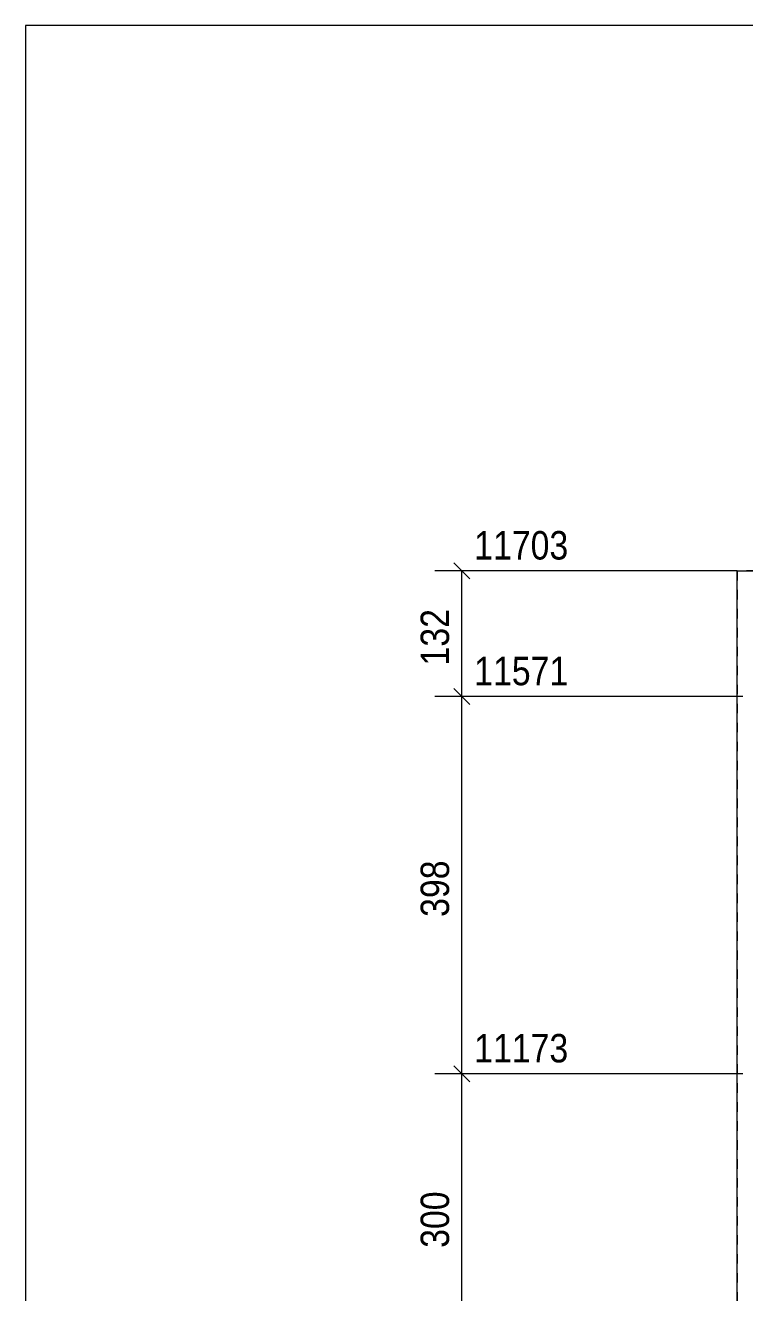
# Model space of a CAD drawing. Header units: millimetres. Extents: x 2 to 579, y 1 to 405.
# Drawn here: x 5 to 80.8, y 271.4 to 405 of the extents above; entities that cross this region are included whole.
import ezdxf

# ---------------------------------------------------------------- set-up
doc = ezdxf.new("R2010")
doc.units = ezdxf.units.MM
doc.linetypes.add('XKITLINE00', pattern=[0])
doc.linetypes.add('XKITLINE01', pattern=[4, 1, -1, 1, -1])
for name, color, linetype, lineweight in [('Dimensions', 7, 'Continuous', 0), ('DrawingSheet', 5, 'Continuous', 0), ('Part', 2, 'Continuous', 0)]:
    doc.layers.add(name, color=color, linetype=linetype, lineweight=lineweight)
doc.styles.add('ARIAL', font='ARIAL.TTF')

# ---------------------------------------------------------------- blocks, each defined once
blk = doc.blocks.new('*A36')
at = {"layer": 'Part', "color": 7, "linetype": 'XKITLINE01', "lineweight": 0}
for p, q in [((102.01, 347.5), (80.01, 347.5)), ((80.01, 347.5), (80.01, 211.5))]:
    blk.add_line(p, q, dxfattribs=at)
blk = doc.blocks.new('*A37')
at = {"layer": 'Part', "color": 2, "linetype": 'XKITLINE00', "lineweight": 0}
for p, q in [((80.01, 347.5), (102.01, 347.5)), ((80.01, 211.5), (80.01, 347.5))]:
    blk.add_line(p, q, dxfattribs=at)
blk = doc.blocks.new('*A51')
at = {"layer": 'DrawingSheet', "color": 5, "linetype": 'XKITLINE00', "lineweight": 0}
for p, q in [((579, 405), (5, 405)), ((5, 405), (5, 5))]:
    blk.add_line(p, q, dxfattribs=at)
blk = doc.blocks.new('*A95')
at = {"layer": 'Dimensions', "color": 7, "linetype": 'XKITLINE00', "lineweight": 0}
for p, q in [((50.16, 295.35), (51.86, 293.65)), ((80.61, 294.5), (48.16, 294.5)), ((51.01, 264.5), (51.01, 294.5)), ((80.61, 264.5), (48.16, 264.5)), ((50.16, 265.35), (51.86, 263.65))]:
    blk.add_line(p, q, dxfattribs=at)
at = {"layer": 'Dimensions', "color": 3}
for p in [(51.01, 294.5), (51.01, 264.5)]:
    blk.add_point(p, dxfattribs=at)
at = {"layer": 'Dimensions', "color": 3, "style": 'ARIAL', "width": 0.85}
blk.add_text('11173', height=3, dxfattribs=at).set_placement((52.31, 295.7))
blk.add_text('300', height=3, rotation=90.0002, dxfattribs=at).set_placement((49.66, 276.16))
blk = doc.blocks.new('*A96')
at = {"layer": 'Dimensions', "color": 7, "linetype": 'XKITLINE00', "lineweight": 0}
for p, q in [((80.61, 334.25), (48.16, 334.25)), ((50.16, 335.1), (51.86, 333.41)), ((51.01, 294.5), (51.01, 334.25)), ((50.16, 295.35), (51.86, 293.65)), ((80.61, 294.5), (48.16, 294.5))]:
    blk.add_line(p, q, dxfattribs=at)
at = {"layer": 'Dimensions', "color": 3}
for p in [(51.01, 334.25), (51.01, 294.5)]:
    blk.add_point(p, dxfattribs=at)
at = {"layer": 'Dimensions', "color": 3, "style": 'ARIAL', "width": 0.85}
blk.add_text('11571', height=3, dxfattribs=at).set_placement((52.31, 335.45))
blk.add_text('398', height=3, rotation=90.0002, dxfattribs=at).set_placement((49.66, 311.04))
blk = doc.blocks.new('*A97')
at = {"layer": 'Dimensions', "color": 7, "linetype": 'XKITLINE00', "lineweight": 0}
for p, q in [((80.01, 347.5), (48.16, 347.5)), ((50.16, 348.35), (51.86, 346.65)), ((51.01, 334.25), (51.01, 347.5)), ((80.61, 334.25), (48.16, 334.25)), ((50.16, 335.1), (51.86, 333.41))]:
    blk.add_line(p, q, dxfattribs=at)
at = {"layer": 'Dimensions', "color": 3}
for p in [(51.01, 347.5), (51.01, 334.25)]:
    blk.add_point(p, dxfattribs=at)
at = {"layer": 'Dimensions', "color": 3, "style": 'ARIAL', "width": 0.85}
blk.add_text('11703', height=3, dxfattribs=at).set_placement((52.31, 348.7))
blk.add_text('132', height=3, rotation=90.0002, dxfattribs=at).set_placement((49.66, 337.54))

msp = doc.modelspace()

# ---------------------------------------------------------------- block references
at = {"lineweight": 0}
for name in ['*A51', '*A97', '*A36', '*A37', '*A96', '*A95']:
    msp.add_blockref(name, (0, 0), dxfattribs=at)

doc.saveas('drawing.dxf')
